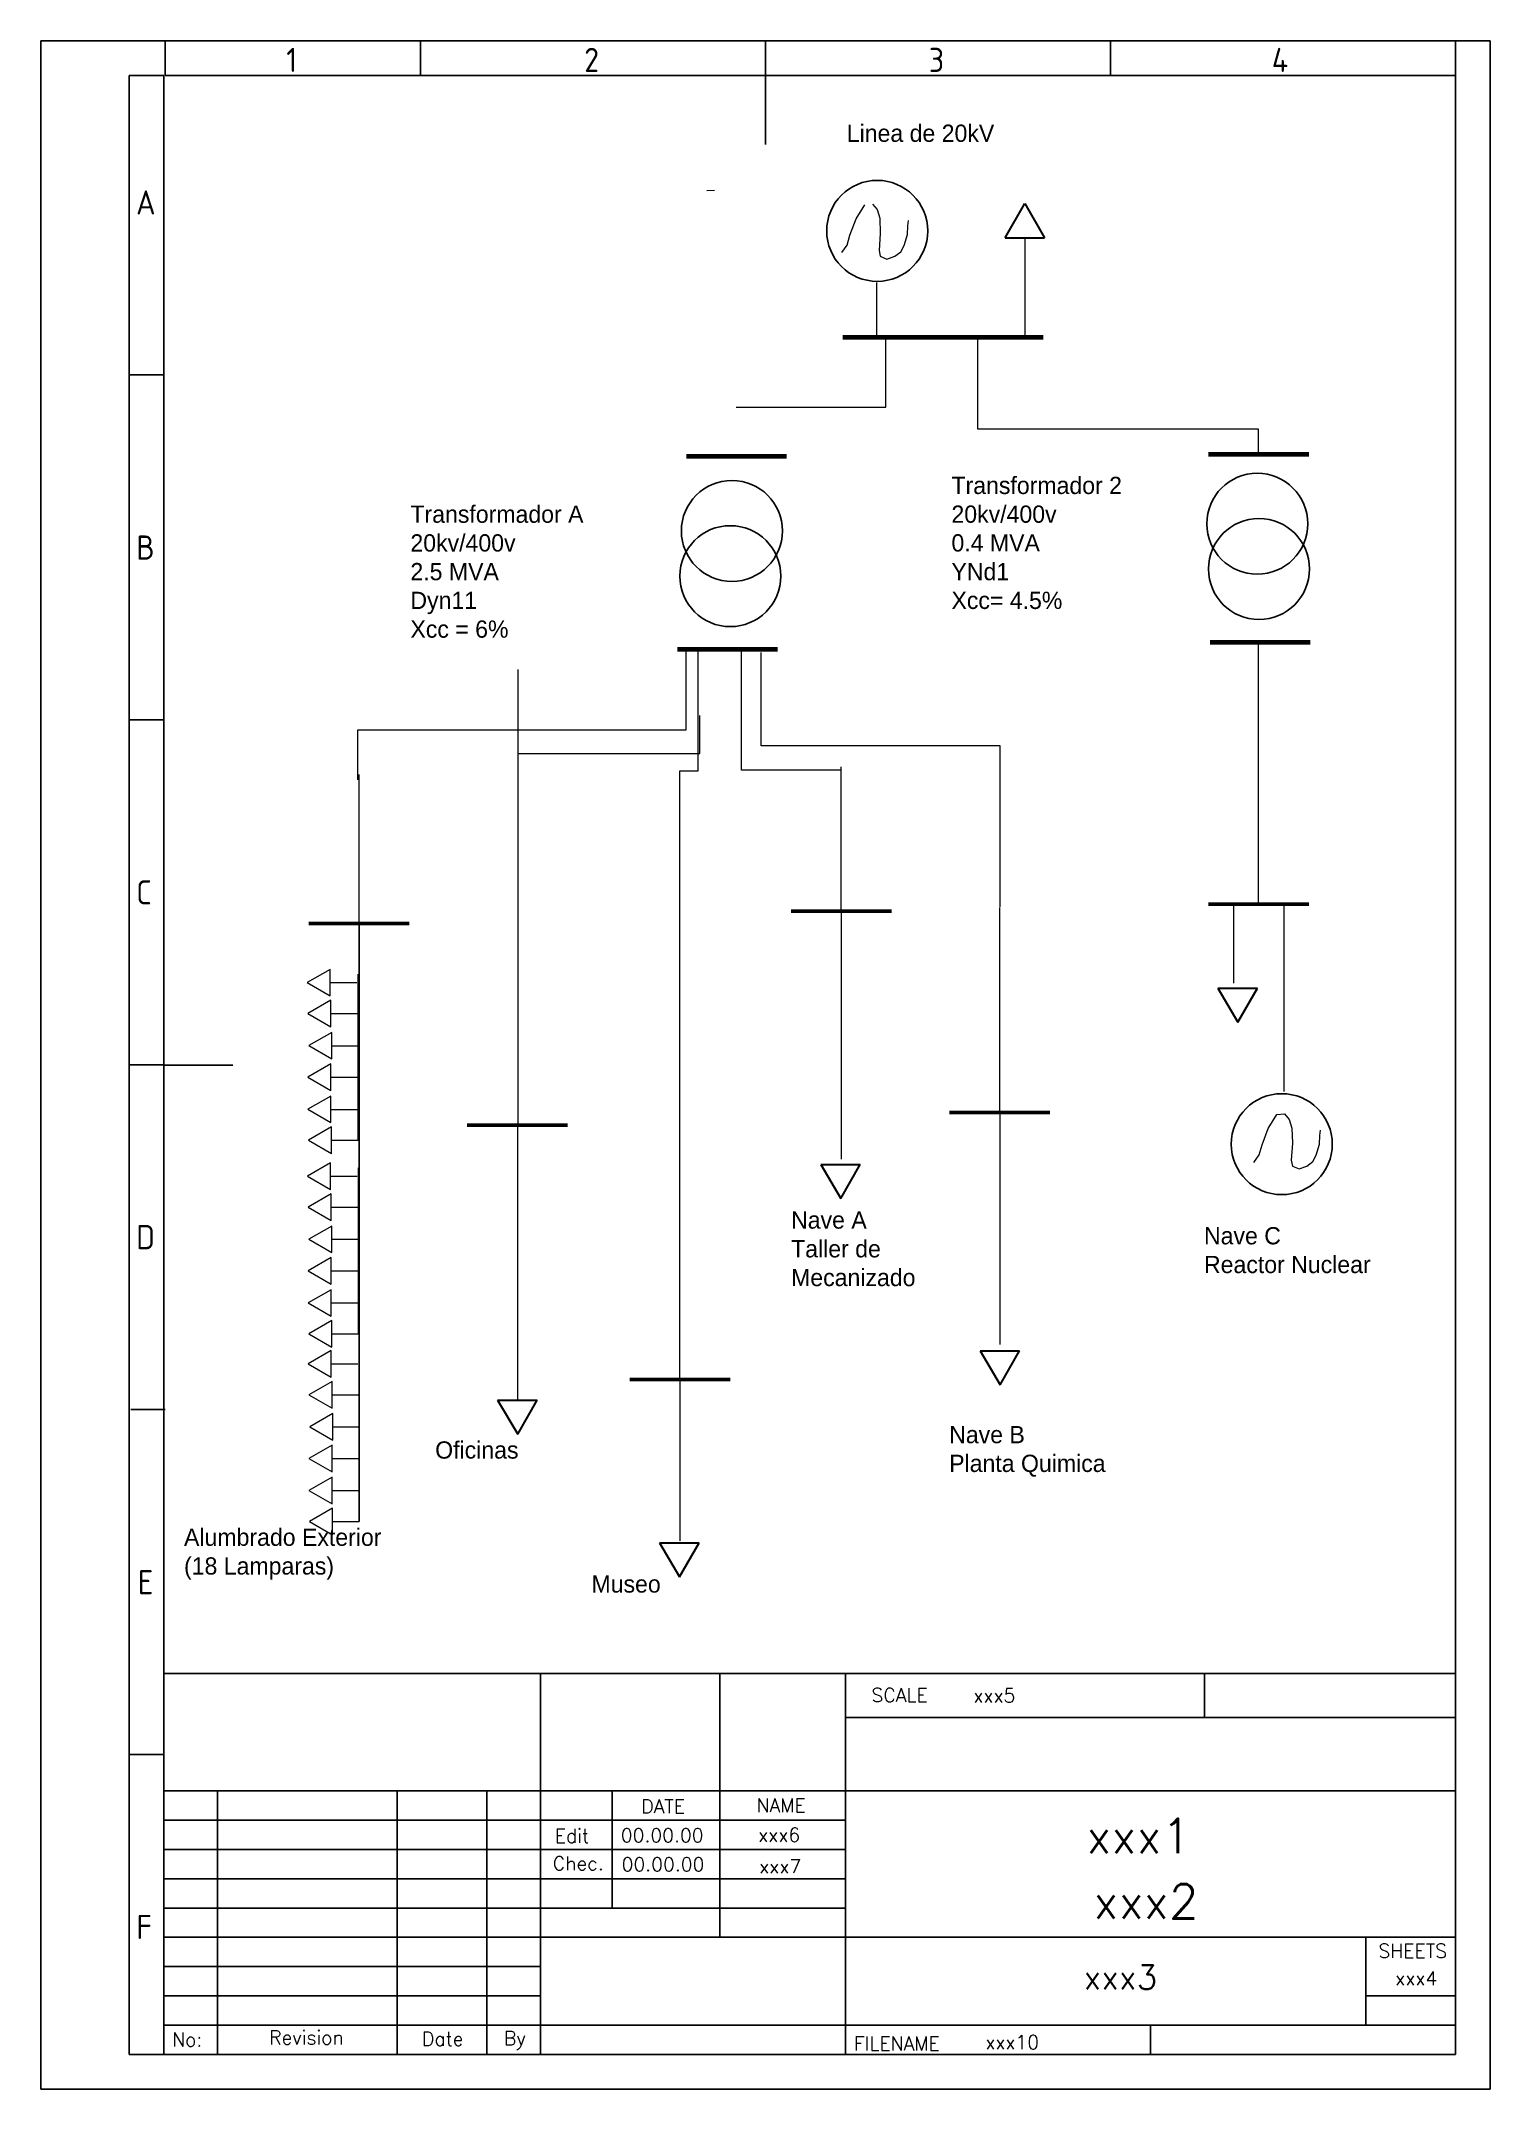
# Model space of a CAD drawing. Header units: millimetres. Extents: x 0 to 210, y 0 to 297.
import ezdxf
from ezdxf.enums import TextEntityAlignment as Align

# ---------------------------------------------------------------- set-up
doc = ezdxf.new("R2010")
doc.units = ezdxf.units.MM
doc.header["$LTSCALE"] = 4
for name, color, linetype in [('025', 1, 'Continuous'), ('035', 5, 'Continuous'), ('07', 7, 'Continuous')]:
    doc.layers.add(name, color=color, linetype=linetype)
doc.styles.add('ISO Proportional', font='isocp.shx')
doc.styles.add('WD', font='romans.shx')

# ---------------------------------------------------------------- blocks, each defined once
blk = doc.blocks.new('IEC_border_a4')
blk.add_line((17.8, 5), (205, 5))
at = {"layer": '035'}
for p, q in [((155, 297), (155, 292)), ((18, 297), (18, 292)), ((55, 297), (55, 292)), ((105, 297), (105, 292)), ((205, 297), (205, 292)), ((17.8, 292), (12.8, 292)), ((12.8, 292), (12.8, 5)), ((17.77, 248.58), (12.78, 248.58)), ((17.78, 198.54), (12.8, 198.54)), ((17.78, 148.54), (12.8, 148.54)), ((17.98, 98.54), (13, 98.54)), ((17.8, 48.5), (12.82, 48.5)), ((17.8, 5), (12.8, 5))]:
    blk.add_line(p, q, dxfattribs=at)
blk.add_lwpolyline([(0, 0), (210, 0), (210, 297), (0, 297)], close=True, dxfattribs=at)
at = {"layer": '07'}
for p, q in [((17.8, 292), (17.8, 5)), ((205, 292), (18, 292)), ((105, 292), (105, 282)), ((205, 5), (205, 292)), ((17.8, 148.5), (27.8, 148.5))]:
    blk.add_line(p, q, dxfattribs=at)
at = {"layer": '035', "style": 'ISO Proportional'}
for s, p in [('1', (35.55, 292.5)), ('2', (78.73, 292.5)), ('3', (128.68, 292.5)), ('4', (178.38, 292.5)), ('A', (13.78, 271.83)), ('B', (13.8, 221.79)), ('C', (13.8, 171.79)), ('D', (13.8, 121.79)), ('E', (14.02, 71.75)), ('F', (13.82, 21.75))]:
    blk.add_text(s, height=3.5, dxfattribs=at).set_placement(p)
blk = doc.blocks.new('IEC_tblock_a4')
at = {"layer": '035'}
for p, q in [((-106.6, 55.25), (-106.6, 17)), ((-36.4, 55.25), (-36.4, 48.88)), ((-88.4, 48.88), (0, 48.88)), ((-179.4, 38.25), (-179.4, 0)), ((-153.4, 38.25), (-153.4, 0)), ((-140.4, 38.25), (-140.4, 0)), ((-122.2, 38.25), (-122.2, 21.25)), ((-187.2, 34), (-88.4, 34)), ((-187.2, 29.75), (-88.4, 29.75)), ((-187.2, 25.5), (-88.4, 25.5)), ((-187.2, 21.25), (-88.4, 21.25)), ((-187.2, 17), (-132.6, 17)), ((-187.2, 12.75), (-132.6, 12.75)), ((-187.2, 8.5), (-132.6, 8.5)), ((-13, 8.5), (0, 8.5)), ((-187.2, 4.25), (0, 4.25)), ((-44.2, 4.25), (-44.2, 0))]:
    blk.add_line(p, q, dxfattribs=at)
at = {"layer": '07'}
for p, q in [((-187.2, 55.25), (-187.2, 0)), ((-187.2, 55.25), (0, 55.25)), ((-132.6, 55.25), (-132.6, 0)), ((-88.4, 55.25), (-88.4, 0)), ((0, 55.25), (0, 0)), ((-187.2, 38.25), (0, 38.25)), ((-132.6, 17), (0, 17)), ((-13, 17), (-13, 4.25)), ((-187.2, 0), (0, 0))]:
    blk.add_line(p, q, dxfattribs=at)
at = {"style": 'WD'}
for tag, p in [('SCALE', (-69.88, 51.07)), ('SH', (-8.74, 10.06)), ('FILENAME', (-68.15, 0.8))]:
    blk.add_attdef(tag, p, '', height=2, dxfattribs=at)
for tag, height, p in [('EDDATE', 2, (-114.97, 30.8)), ('EDBY', 2, (-98.02, 30.86)), ('PROJDESC', 5, (-45.9, 29.2)), ('CKDATE', 2, (-114.85, 26.58)), ('CKBY', 2, (-97.88, 26.3)), ('DWGDESC', 5, (-44.85, 19.72)), ('DWGNO', 3.5, (-48.54, 9.46))]:
    blk.add_attdef(tag, text='', height=height, dxfattribs=at).set_placement(p, align=Align.CENTER)
at = {"style": 'WD', "flags": 1}
blk.add_attdef('WD_TB', (-120.95, 11.91), '', height=2, dxfattribs=at)
at = {"layer": '025', "style": 'WD'}
for s, p in [('SCALE', (-80.57, 51.13)), ('NAME', (-97.74, 35.14)), ('No:', (-183.81, 1.19)), ('Revision', (-166.53, 1.47)), ('Date', (-146.79, 1.28)), ('By', (-136.33, 1.37))]:
    blk.add_text(s, height=2, dxfattribs=at).set_placement(p, align=Align.CENTER)
for s, p in [('DATE', (-118, 35)), ('Edit', (-130.55, 30.72)), ('Chec.', (-130.82, 26.72)), ('SHEETS', (-11.17, 14.05)), ('FILENAME', (-87.18, 0.61))]:
    blk.add_text(s, height=2, dxfattribs=at).set_placement(p)

msp = doc.modelspace()

# ---------------------------------------------------------------- linework, layer by layer
at = {"lineweight": 15}
for p, q in [((96.51, 275.3), (97.63, 275.38)), ((118.12, 271.19), (119.4, 273.24)), ((120.52, 273.32), (121.16, 272.54)), ((117.24, 268.83), (118.12, 271.19)), ((121.16, 272.54), (121.56, 271.28)), ((121.56, 271.28), (121.64, 269.08)), ((125.64, 270.19), (125.72, 270.98)), ((116.04, 266.3), (116.84, 267.41)), ((116.84, 267.41), (117.24, 268.83)), ((121.64, 269.08), (121.48, 266.63)), ((124.6, 266.41), (125.08, 267.35)), ((125.08, 267.35), (125.56, 268.93)), ((125.56, 268.93), (125.64, 270.19)), ((142.57, 268.47), (142.57, 254.13)), ((121.48, 266.63), (121.64, 265.77)), ((121.64, 265.77), (122.6, 265.38)), ((122.6, 265.38), (123.72, 265.78)), ((123.72, 265.78), (124.6, 266.41)), ((121.08, 261.97), (121.08, 254.07)), ((122.45, 243.9), (122.45, 254.04)), ((135.76, 240.71), (135.76, 254.08)), ((100.77, 243.9), (122.45, 243.9)), ((176.47, 240.71), (135.76, 240.71)), ((176.47, 237.09), (176.47, 240.71)), ((93.49, 197.08), (93.49, 208.63)), ((95.23, 191.17, 14.7), (95.23, 208.49, 14.7)), ((101.54, 191.25), (101.54, 208.68)), ((104.36, 194.78), (104.36, 208.34)), ((176.47, 171.8), (176.47, 209.83)), ((69.15, 193.88, 147.15), (69.15, 205.86, 147.15)), ((95.5, 193.65), (95.5, 199.18)), ((45.9, 189.83), (45.9, 197.08)), ((45.9, 197.08), (93.49, 197.08)), ((69.08, 193.65), (95.5, 193.65)), ((69.15, 139.82), (69.15, 193.88)), ((139, 194.78), (104.36, 194.78)), ((139, 171.43), (139, 194.78)), ((46.1, 169.02), (46.1, 190.65)), ((92.6, 102.88), (92.6, 191.17)), ((92.6, 191.17), (95.23, 191.17)), ((95.23, 191.17), (95.23, 191.17, 14.7)), ((115.96, 191.25), (101.54, 191.25)), ((115.99, 170.83), (115.99, 191.73)), ((115.99, 170.83), (115.99, 134.84)), ((138.94, 141.59), (138.94, 171.35)), ((176.47, 171.8), (169.21, 171.8)), ((169.21, 171.8), (172.84, 171.8)), ((172.84, 171.8), (172.84, 160.38)), ((176.47, 171.8), (183.73, 171.8)), ((183.73, 171.8), (180.1, 171.8)), ((180.1, 171.8), (180.1, 163.74)), ((46.1, 169.02), (46.1, 82.3)), ((46.1, 164.2), (46.1, 169.02)), ((46.1, 159.38), (46.1, 164.2)), ((180.1, 163.74), (180.1, 144.64)), ((41.93, 162.37), (38.59, 160.45)), ((38.59, 160.45), (41.93, 158.52)), ((41.93, 158.52), (41.93, 162.37)), ((41.93, 160.45), (45.78, 160.45)), ((45.96, 156.86), (45.96, 161.68)), ((42.03, 157.9), (38.69, 155.98)), ((42.03, 154.04), (42.03, 157.9)), ((46.1, 154.57), (46.1, 159.38)), ((38.69, 155.98), (42.03, 154.04)), ((42.03, 155.97), (45.89, 155.97)), ((45.96, 152.05), (45.96, 156.86)), ((46.1, 149.75), (46.1, 154.57)), ((42.14, 153.23), (38.8, 151.31)), ((42.14, 149.38), (42.14, 153.23)), ((45.96, 147.23), (45.96, 152.05)), ((42.03, 148.67), (38.69, 146.75)), ((38.8, 151.31), (42.14, 149.38)), ((42.03, 144.81), (42.03, 148.67)), ((42.14, 151.3), (45.99, 151.3)), ((46.1, 144.93), (46.1, 149.75)), ((38.69, 146.75), (42.03, 144.81)), ((42.03, 146.74), (45.89, 146.74)), ((45.96, 142.41), (45.96, 147.23)), ((42.03, 144), (38.69, 142.08)), ((42.03, 140.15), (42.03, 144)), ((46.1, 140.11), (46.1, 144.93)), ((38.69, 142.08), (42.03, 140.15)), ((42.03, 142.07), (45.89, 142.07)), ((45.96, 137.59), (45.96, 142.41)), ((46.1, 135.3), (46.1, 140.11)), ((69.04, 139.78), (69.04, 99.88)), ((138.94, 141.59), (138.94, 107.99)), ((177.84, 139.27), (179.12, 141.32)), ((179.12, 141.32), (180.24, 141.4)), ((180.24, 141.4), (180.88, 140.62)), ((180.88, 140.62), (181.28, 139.36)), ((42.11, 139.52), (38.77, 137.6)), ((38.77, 137.6), (42.11, 135.67)), ((42.11, 135.67), (42.11, 139.52)), ((42.11, 137.59), (45.96, 137.59)), ((176.56, 135.49), (176.96, 136.91)), ((176.96, 136.91), (177.84, 139.27)), ((181.36, 137.16), (181.2, 134.71)), ((181.28, 139.36), (181.36, 137.16)), ((184.8, 135.43), (185.28, 137.01)), ((185.28, 137.01), (185.36, 138.27)), ((185.36, 138.27), (185.44, 139.06)), ((41.96, 134.29), (38.62, 132.37)), ((41.96, 130.44), (41.96, 134.29)), ((46.1, 130.48), (46.1, 135.3)), ((46.1, 130.48), (46.1, 135.3)), ((175.76, 134.38), (176.56, 135.49)), ((181.2, 134.71), (181.36, 133.85)), ((181.36, 133.85), (182.32, 133.46)), ((182.32, 133.46), (183.44, 133.85)), ((183.44, 133.85), (184.32, 134.49)), ((184.32, 134.49), (184.8, 135.43)), ((38.62, 132.37), (41.96, 130.44)), ((41.96, 132.37), (45.82, 132.37)), ((46, 128.78), (46, 133.6)), ((42.07, 129.82), (38.73, 127.9)), ((38.73, 127.9), (42.07, 125.96)), ((42.07, 125.96), (42.07, 129.82)), ((42.07, 127.89), (45.92, 127.89)), ((46, 123.97), (46, 128.78)), ((46.1, 125.66), (46.1, 130.48)), ((42.17, 125.15), (38.83, 123.23)), ((42.17, 121.3), (42.17, 125.15)), ((46.1, 120.84), (46.1, 125.66)), ((38.83, 123.23), (42.17, 121.3)), ((42.17, 123.22), (46.03, 123.22)), ((46, 119.15), (46, 123.97)), ((42.07, 120.59), (38.73, 118.67)), ((42.07, 116.73), (42.07, 120.59)), ((46, 114.33), (46, 119.15)), ((46.1, 116.03), (46.1, 120.84)), ((38.73, 118.67), (42.07, 116.73)), ((42.07, 115.92), (38.73, 114)), ((42.07, 118.66), (45.92, 118.66)), ((42.07, 112.07), (42.07, 115.92)), ((46.1, 111.21), (46.1, 116.03)), ((38.73, 114), (42.07, 112.07)), ((42.07, 113.99), (45.92, 113.99)), ((46, 109.52), (46, 114.33)), ((42.14, 111.44), (38.8, 109.52)), ((42.14, 107.59), (42.14, 111.44)), ((46.1, 106.39), (46.1, 111.21)), ((42.07, 107.08), (38.73, 105.16)), ((38.8, 109.52), (42.14, 107.59)), ((42.07, 103.23), (42.07, 107.08)), ((42.14, 109.52), (46, 109.52)), ((38.73, 105.16), (42.07, 103.23)), ((42.07, 105.16), (45.92, 105.16)), ((46.1, 101.57), (46.1, 106.39)), ((42.18, 102.61), (38.83, 100.69)), ((42.18, 98.75), (42.18, 102.61)), ((46.1, 96.76), (46.1, 101.57)), ((92.6, 102.88), (92.6, 79.49)), ((38.83, 100.69), (42.18, 98.75)), ((42.18, 100.68), (46.03, 100.68)), ((42.28, 97.94), (38.94, 96.02)), ((38.94, 96.02), (42.28, 94.09)), ((42.28, 94.09), (42.28, 97.94)), ((42.28, 96.01), (46.13, 96.01)), ((46.1, 91.94), (46.1, 96.76)), ((42.18, 93.38), (38.83, 91.46)), ((42.18, 89.52), (42.18, 93.38)), ((38.83, 91.46), (42.18, 89.52)), ((42.18, 91.45), (46.03, 91.45)), ((46.1, 87.12), (46.1, 91.94)), ((42.18, 88.71), (38.83, 86.79)), ((38.83, 86.79), (42.18, 84.86)), ((42.18, 84.86), (42.18, 88.71)), ((42.18, 86.78), (46.03, 86.78)), ((46.1, 82.3), (46.1, 87.12)), ((42.25, 84.23), (38.91, 82.31)), ((42.25, 80.38), (42.25, 84.23)), ((38.91, 82.31), (42.25, 80.38)), ((42.25, 82.3), (46.1, 82.3))]:
    msp.add_line(p, q, dxfattribs=at)
at = {"lineweight": 30}
for p, q in [((139.71, 268.47), (142.57, 273.43)), ((142.57, 273.43), (145.43, 268.47)), ((139.71, 268.47), (142.57, 268.47)), ((142.57, 268.47), (145.43, 268.47)), ((170.56, 159.62), (173.42, 159.62)), ((170.56, 159.62), (173.46, 154.69)), ((173.42, 159.62), (176.28, 159.62)), ((173.46, 154.69), (176.28, 159.62)), ((113.02, 134.07), (115.88, 134.07)), ((113.02, 134.07), (115.92, 129.14)), ((115.88, 134.07), (118.74, 134.07)), ((115.92, 129.14), (118.74, 134.07)), ((136.11, 107.07), (138.97, 107.07)), ((136.11, 107.07), (139.01, 102.14)), ((138.97, 107.07), (141.83, 107.07)), ((139.01, 102.14), (141.83, 107.07)), ((66.18, 99.88), (69.04, 99.88)), ((66.18, 99.88), (69.09, 94.95)), ((69.04, 99.88), (71.91, 99.88)), ((69.09, 94.95), (71.91, 99.88)), ((89.65, 79.19), (92.51, 79.19)), ((89.65, 79.19), (92.55, 74.26)), ((92.51, 79.19), (95.37, 79.19)), ((92.55, 74.26), (95.37, 79.19))]:
    msp.add_line(p, q, dxfattribs=at)
at = {"lineweight": 70}
for p, q in [((116.21, 254.04), (145.25, 254.04)), ((93.53, 236.81), (108.05, 236.81)), ((169.21, 237.09), (183.73, 237.09)), ((92.24, 208.78), (106.76, 208.78)), ((169.43, 209.83), (183.95, 209.83))]:
    msp.add_line(p, q, dxfattribs=at)
at = {"lineweight": 53}
for p, q in [((108.73, 170.83), (123.26, 170.83)), ((169.21, 171.8), (183.73, 171.8)), ((38.84, 169.02), (53.36, 169.02)), ((61.78, 139.78), (76.31, 139.78)), ((131.68, 141.59), (146.2, 141.59)), ((85.34, 102.88), (99.86, 102.88))]:
    msp.add_line(p, q, dxfattribs=at)
for centre in [(121.19, 269.46), (100.13, 225.95), (176.27, 226.99), (99.9, 219.39), (176.52, 220.43), (179.82, 137.02)]:
    msp.add_circle(centre, 7.32)

# ---------------------------------------------------------------- block references
msp.add_blockref('IEC_border_a4', (0, 0))
msp.add_blockref('IEC_tblock_a4', (205, 5)).add_auto_attribs({'SCALE': 'xxx5', 'PROJDESC': 'xxx1', 'EDBY': 'xxx6', 'CKBY': 'xxx7', 'EDDATE': '00.00.00', 'CKDATE': '00.00.00', 'DWGNO': 'xxx3', 'SH': 'xxx4', 'DWGDESC': 'xxx2', 'FILENAME': 'xxx10'})

# ---------------------------------------------------------------- texts
at = {"char_height": 2.5, "attachment_point": 1}
for s, width, heights, insert in [('Linea de 20kV', 42.7549, [7.27], (116.78, 284.87)), ('Transformador 2^J20kv/400v^J0.4 MVA\\PYNd1^JXcc= 4.5%', 43.1994, [28.48], (131.95, 233.8)), ('Transformador A^J20kv/400v^J2.5 MVA^JDyn11^JXcc = 6%', 37.1004, [36.07], (53.54, 229.63))]:
    msp.add_mtext_dynamic_manual_height_columns(s, width=width, gutter_width=12.5, heights=heights, dxfattribs=dict(at, insert=insert))
at = {"lineweight": 15, "char_height": 2.5, "attachment_point": 1}
for s, width, heights, insert in [('Nave A\\PTaller de ^JMecanizado', 38.1531, [26.44], (108.71, 127.27)), ('Nave C^JReactor Nuclear', 36.283, [22.22], (168.55, 124.99)), ('Nave B\\PPlanta Quimica', 43.2588, [17.14], (131.62, 96.15)), ('Oficinas', 20.8296, [0], (57.13, 93.92)), ('Alumbrado Exterior (18 Lamparas)', 32.1544, [0], (20.73, 81.27)), ('Museo', 36.8214, [0], (79.78, 74.49))]:
    msp.add_mtext_dynamic_manual_height_columns(s, width=width, gutter_width=12.5, heights=heights, dxfattribs=dict(at, insert=insert))

doc.saveas('drawing.dxf')
